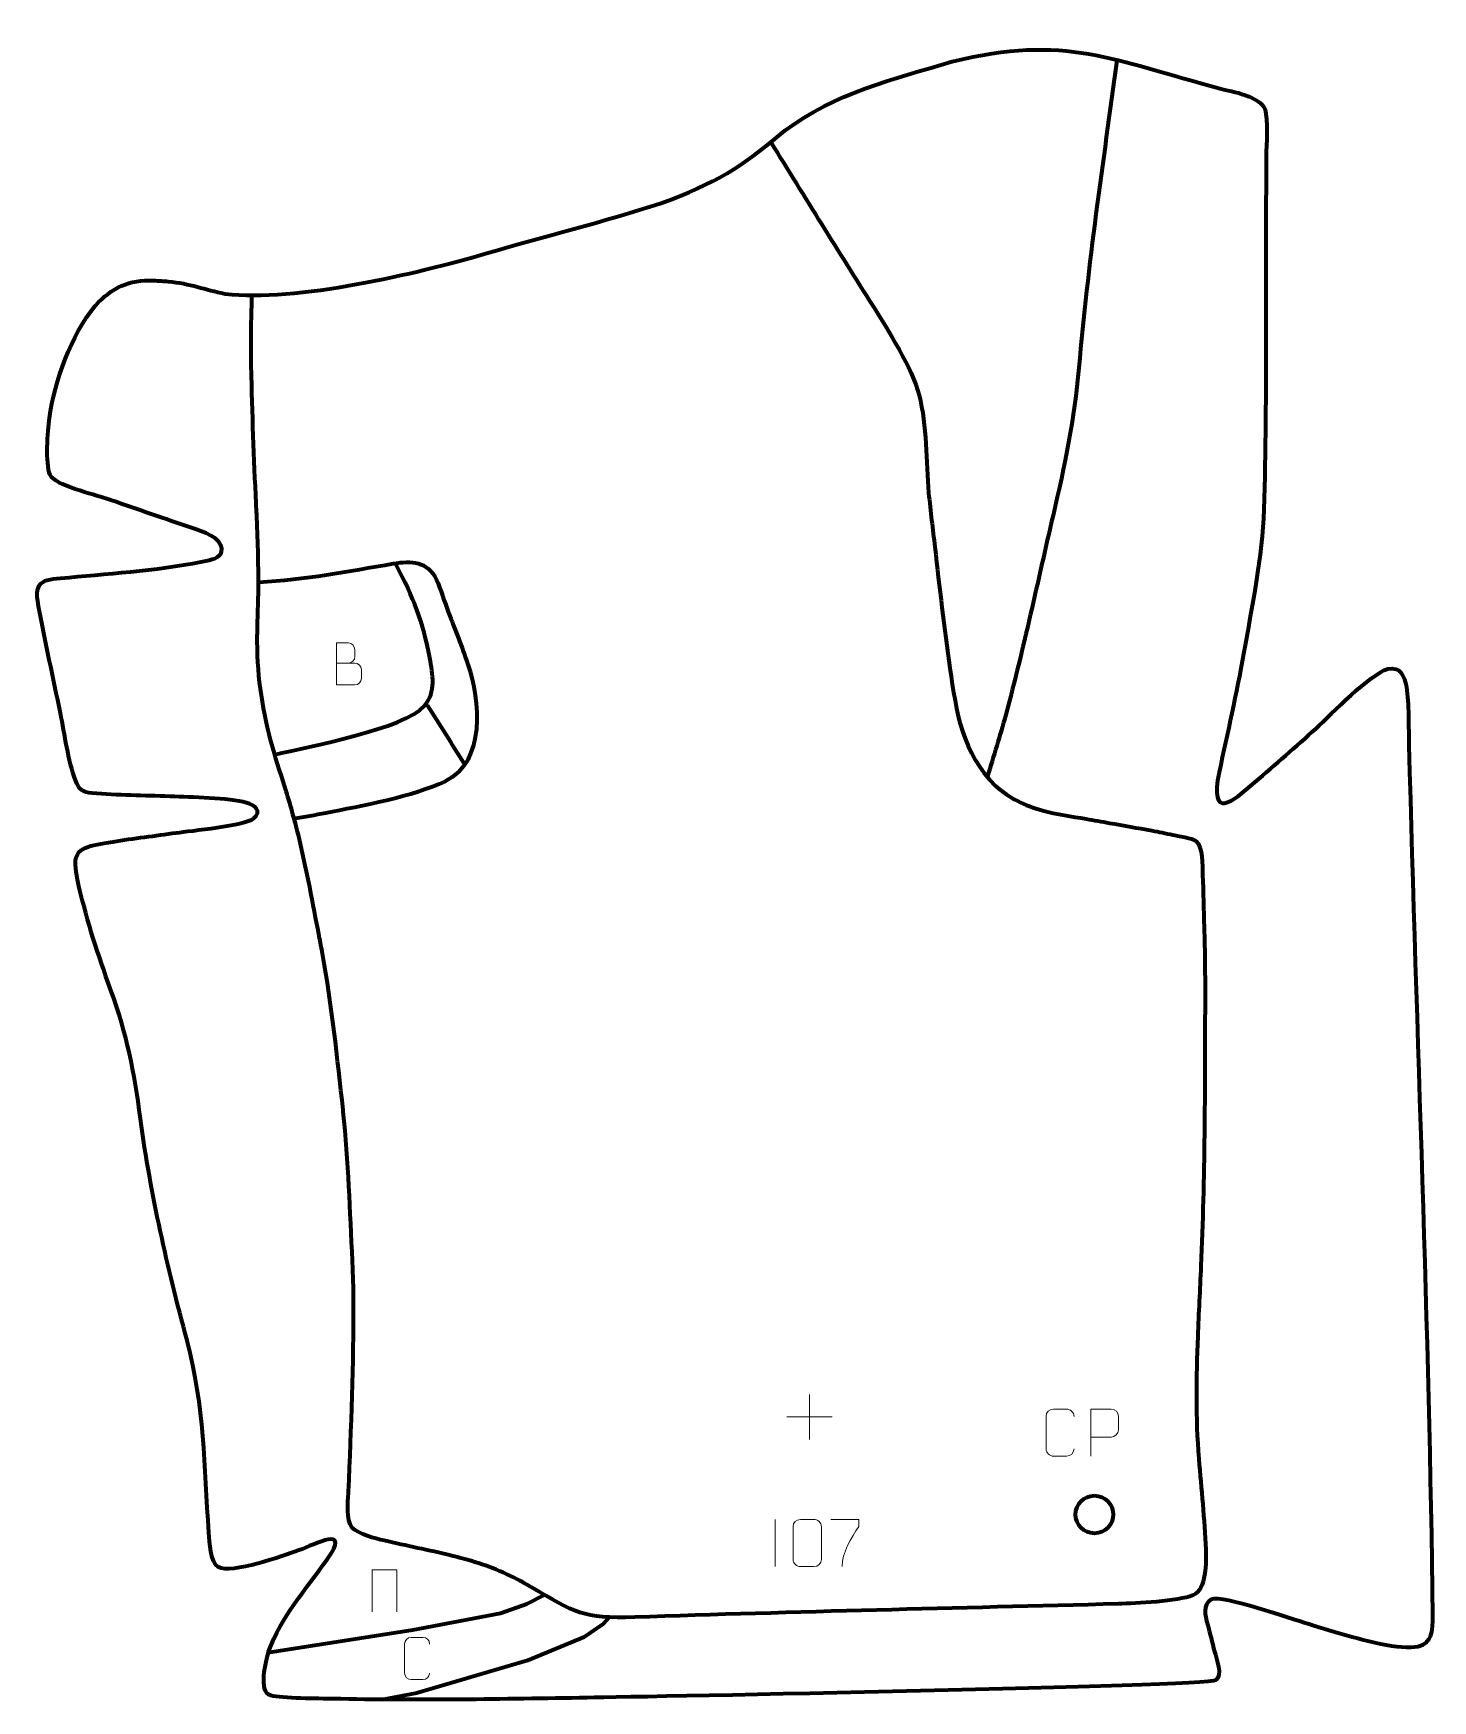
# Model space of a CAD drawing. Header units: millimetres. Extents: x 967 to 1710, y 137 to 1023.
import ezdxf

# ---------------------------------------------------------------- set-up
doc = ezdxf.new("R2010")
doc.units = ezdxf.units.MM
doc.header["$MEASUREMENT"] = 0
doc.layers.add('layer 1', color=7, linetype='Continuous', plot=False)
doc.layers.add('layer 2', color=7, linetype='Continuous')
doc.layers.add('layer 3', color=7, linetype='Continuous')

msp = doc.modelspace()

# ---------------------------------------------------------------- linework, layer by layer
at = {"layer": 'layer 1', "color": 250, "lineweight": 9}
msp.add_open_spline([(1361.1842, 233.4234), (1361.1842, 233.4234), (1361.1842, 208.4493), (1361.1842, 208.4493)], degree=3, dxfattribs=at)
for points, knots in [([(1374.6035, 233.4356), (1376.9696, 233.4356), (1379.3361, 233.4356), (1381.7026, 233.4356), (1381.7026, 233.4356), (1383.6831, 233.4712), (1385.7091, 231.9769), (1385.7362, 229.5348), (1385.7362, 229.5348), (1385.7358, 223.7774), (1385.7358, 218.0196), (1385.7362, 212.2614), (1385.7362, 212.2614), (1385.5941, 209.9338), (1383.8877, 208.4515), (1381.7026, 208.4407), (1381.7026, 208.4407), (1379.3302, 208.4411), (1376.9578, 208.4411), (1374.5858, 208.4407), (1374.5858, 208.4407), (1372.6273, 208.3351), (1370.6209, 210.223), (1370.6323, 212.244), (1370.6323, 212.244), (1370.6327, 218.0246), (1370.6327, 223.8049), (1370.6323, 229.5847), (1370.6323, 229.5847), (1370.6366, 231.7267), (1372.4137, 233.4492), (1374.6035, 233.4356)], [0, 0, 0, 0, 0.11111111, 0.11111111, 0.11111111, 0.11111111, 0.22222222, 0.22222222, 0.22222222, 0.22222222, 0.33333333, 0.33333333, 0.33333333, 0.33333333, 0.44444444, 0.44444444, 0.44444444, 0.44444444, 0.55555556, 0.55555556, 0.55555556, 0.55555556, 0.66666667, 0.66666667, 0.66666667, 0.66666667, 0.77777778, 0.77777778, 0.77777778, 0.77777778, 1, 1, 1, 1]), ([(1390.7762, 233.4156), (1390.7762, 233.4156), (1405.5923, 233.4156), (1405.5923, 233.4156), (1405.5923, 233.4156), (1405.592, 232.166), (1405.592, 230.9164), (1405.5923, 229.6666), (1405.5923, 229.6666), (1401.5979, 223.6695), (1396.6827, 215.8359), (1396.6827, 208.4571)], [0, 0, 0, 0, 0.25, 0.25, 0.25, 0.25, 0.5, 0.5, 0.5, 0.5, 1, 1, 1, 1])]:
    msp.add_open_spline(points, degree=3, knots=knots, dxfattribs=at)
at = {"layer": 'layer 2', "color": 142, "lineweight": 200}
msp.add_ellipse((1530.743, 236.0994), major_axis=(0, 10.0119), ratio=1, dxfattribs=at)
at = {"layer": 'layer 2', "color": 142, "lineweight": 158}
for points, knots in [([(1542.7066, 1008.868), (1535.3063, 954.472), (1527.2462, 900.2415), (1522.4832, 845.5235), (1522.4832, 845.5235), (1520.1333, 818.3976), (1514.968, 793.5363), (1508.8005, 767.1102), (1508.8005, 767.1102), (1500.5369, 731.7455), (1493.135, 696.2416), (1483.6882, 661.1557), (1483.6882, 661.1557), (1480.6941, 650.1162), (1477.1711, 639.2145), (1473.9607, 628.2344)], [0, 0, 0, 0, 0.2, 0.2, 0.2, 0.2, 0.4, 0.4, 0.4, 0.4, 0.6, 0.6, 0.6, 0.6, 1, 1, 1, 1]), ([(1359.0195, 965.111), (1376.9444, 936.1582), (1394.8437, 907.1917), (1412.9982, 878.3819), (1412.9982, 878.3819), (1421.0305, 865.6383), (1433.9612, 845.3145), (1437.6154, 831.0441), (1437.6154, 831.0441), (1441.8346, 814.5672), (1441.1945, 795.8457), (1442.6774, 778.8662), (1442.6774, 778.8662), (1443.6817, 769.3437), (1444.8792, 759.8397), (1445.9757, 750.3271), (1445.9757, 750.3271), (1448.4152, 728.8039), (1450.9823, 707.3133), (1454.0114, 685.8636), (1454.0114, 685.8636), (1457.3363, 662.4516), (1460.53, 640.818), (1478.2043, 623.3976), (1478.2043, 623.3976), (1485.5183, 616.7792), (1493.7533, 612.9472), (1503.1464, 610.2225), (1503.1464, 610.2225), (1510.7022, 608.2137), (1518.6626, 607.1339), (1526.3709, 605.7945), (1526.3709, 605.7945), (1530.5178, 605.0475), (1534.6689, 604.3231), (1538.8191, 603.5947), (1538.8191, 603.5947), (1546.3024, 602.2768), (1553.7808, 600.9692), (1561.2459, 599.5486), (1561.2459, 599.5486), (1564.97, 598.8368), (1568.6881, 598.1059), (1572.4045, 597.3547), (1572.4045, 597.3547), (1574.4544, 596.9389), (1583.2084, 595.3891), (1584.6318, 594.1751), (1584.6318, 594.1751), (1588.501, 590.8754), (1588.0229, 581.0432), (1588.2462, 576.0548), (1588.2462, 576.0548), (1588.6618, 566.7733), (1588.7901, 557.4806), (1589.0559, 548.194), (1589.0559, 548.194), (1589.4575, 535.2141), (1589.5793, 522.2413), (1589.5459, 509.256), (1589.5459, 509.256), (1589.5459, 509.256), (1589.5434, 508.2878), (1589.5434, 508.2878), (1589.5434, 508.2878), (1589.4082, 461.2833), (1589.4863, 415.0737), (1587.3479, 368.0643), (1587.3479, 368.0643), (1586.7822, 355.6271), (1586.1657, 343.1932), (1585.6449, 330.7538), (1585.6449, 330.7538), (1584.7418, 308.8689), (1584.4801, 287.6339), (1586.219, 265.7637), (1586.219, 265.7637), (1587.5235, 249.6778), (1589.2036, 233.6733), (1589.9144, 217.5393), (1589.9144, 217.5393), (1590.1863, 211.1541), (1590.349, 196.1111), (1583.1949, 193.17), (1583.1949, 193.17), (1575.1796, 189.8748), (1552.9345, 188.9123), (1543.5037, 188.5816), (1543.5037, 188.5816), (1457.8542, 186.3551), (1372.1926, 184.3611), (1286.5607, 181.5295), (1286.5607, 181.5295), (1258.6737, 180.6045), (1254.8906, 183.8897), (1231.5696, 197.4453), (1231.5696, 197.4453), (1231.5696, 197.4453), (1230.7579, 197.9171), (1230.7579, 197.9171), (1230.7579, 197.9171), (1228.5721, 199.1733), (1226.3893, 200.3921), (1224.1683, 201.5854), (1224.1683, 201.5854), (1213.8971, 206.9449), (1204.6978, 210.1527), (1193.5081, 213.128), (1193.5081, 213.128), (1191.9516, 213.5321), (1190.3946, 213.918), (1188.8328, 214.3008), (1188.8328, 214.3008), (1177.0853, 217.1533), (1165.2027, 219.4307), (1153.4316, 222.205), (1153.4316, 222.205), (1148.5801, 223.3818), (1140.0284, 225.4804), (1136.4906, 229.084), (1136.4906, 229.084), (1133.0092, 233.809), (1134.1459, 241.9311), (1134.4711, 247.4947), (1134.4711, 247.4947), (1134.4711, 247.4947), (1134.5137, 248.3321), (1134.5137, 248.3321), (1134.5137, 248.3321), (1135.9138, 282.2068), (1137.3055, 316.0586), (1137.1601, 349.971), (1137.1601, 349.971), (1137.098, 356.6349), (1136.9369, 363.2975), (1136.6249, 369.9546), (1136.6249, 369.9546), (1136.6249, 369.9546), (1136.5802, 370.9061), (1136.5802, 370.9061), (1136.5802, 370.9061), (1135.3077, 397.3805), (1134.4356, 423.6629), (1131.6901, 450.0549), (1131.6901, 450.0549), (1131.6901, 450.0549), (1131.5901, 451.0068), (1131.5901, 451.0068), (1131.5901, 451.0068), (1128.5636, 478.8686), (1125.5764, 506.5719), (1120.6414, 534.1831), (1120.6414, 534.1831), (1120.0686, 537.2861), (1119.4816, 540.3861), (1118.8893, 543.4854), (1118.8893, 543.4854), (1115.5407, 560.956), (1112.3578, 578.3762), (1108.2237, 595.6889), (1108.2237, 595.6889), (1106.171, 604.0556), (1103.9041, 612.2907), (1101.3335, 620.5136), (1101.3335, 620.5136), (1098.9101, 628.177), (1096.4279, 635.7699), (1094.2537, 643.5129), (1094.2537, 643.5129), (1088.8575, 663.2424), (1086.1616, 679.6121), (1085.9902, 700.1352), (1085.9902, 700.1352), (1085.994, 701.5252), (1086.0116, 702.9119), (1086.0331, 704.3016), (1086.0331, 704.3016), (1086.1972, 712.4943), (1086.5405, 720.6689), (1086.62, 728.8664), (1086.62, 728.8664), (1086.6817, 741.8556), (1086.2774, 754.9471), (1085.6801, 767.9235), (1085.6801, 767.9235), (1085.6801, 767.9235), (1085.6364, 768.8712), (1085.6364, 768.8712), (1085.6364, 768.8712), (1084.4448, 792.9465), (1083.474, 817.0185), (1082.9121, 841.1174), (1082.9121, 841.1174), (1082.6515, 852.8679), (1082.6124, 864.5614), (1082.9814, 876.3109), (1082.9814, 876.3109), (1083.0623, 878.7922), (1083.1345, 881.2704), (1083.1888, 883.7523), (1083.1888, 883.7523), (1083.1888, 883.7523), (1083.193, 883.9432), (1083.193, 883.9432)], [0, 0, 0, 0, 0.01923077, 0.01923077, 0.01923077, 0.01923077, 0.03846154, 0.03846154, 0.03846154, 0.03846154, 0.05769231, 0.05769231, 0.05769231, 0.05769231, 0.07692308, 0.07692308, 0.07692308, 0.07692308, 0.09615385, 0.09615385, 0.09615385, 0.09615385, 0.11538462, 0.11538462, 0.11538462, 0.11538462, 0.13461538, 0.13461538, 0.13461538, 0.13461538, 0.15384615, 0.15384615, 0.15384615, 0.15384615, 0.17307692, 0.17307692, 0.17307692, 0.17307692, 0.19230769, 0.19230769, 0.19230769, 0.19230769, 0.21153846, 0.21153846, 0.21153846, 0.21153846, 0.23076923, 0.23076923, 0.23076923, 0.23076923, 0.25, 0.25, 0.25, 0.25, 0.26923077, 0.26923077, 0.26923077, 0.26923077, 0.28846154, 0.28846154, 0.28846154, 0.28846154, 0.30769231, 0.30769231, 0.30769231, 0.30769231, 0.32692308, 0.32692308, 0.32692308, 0.32692308, 0.34615385, 0.34615385, 0.34615385, 0.34615385, 0.36538462, 0.36538462, 0.36538462, 0.36538462, 0.38461538, 0.38461538, 0.38461538, 0.38461538, 0.40384615, 0.40384615, 0.40384615, 0.40384615, 0.42307692, 0.42307692, 0.42307692, 0.42307692, 0.44230769, 0.44230769, 0.44230769, 0.44230769, 0.46153846, 0.46153846, 0.46153846, 0.46153846, 0.48076923, 0.48076923, 0.48076923, 0.48076923, 0.5, 0.5, 0.5, 0.5, 0.51923077, 0.51923077, 0.51923077, 0.51923077, 0.53846154, 0.53846154, 0.53846154, 0.53846154, 0.55769231, 0.55769231, 0.55769231, 0.55769231, 0.57692308, 0.57692308, 0.57692308, 0.57692308, 0.59615385, 0.59615385, 0.59615385, 0.59615385, 0.61538462, 0.61538462, 0.61538462, 0.61538462, 0.63461538, 0.63461538, 0.63461538, 0.63461538, 0.65384615, 0.65384615, 0.65384615, 0.65384615, 0.67307692, 0.67307692, 0.67307692, 0.67307692, 0.69230769, 0.69230769, 0.69230769, 0.69230769, 0.71153846, 0.71153846, 0.71153846, 0.71153846, 0.73076923, 0.73076923, 0.73076923, 0.73076923, 0.75, 0.75, 0.75, 0.75, 0.76923077, 0.76923077, 0.76923077, 0.76923077, 0.78846154, 0.78846154, 0.78846154, 0.78846154, 0.80769231, 0.80769231, 0.80769231, 0.80769231, 0.82692308, 0.82692308, 0.82692308, 0.82692308, 0.84615385, 0.84615385, 0.84615385, 0.84615385, 0.86538462, 0.86538462, 0.86538462, 0.86538462, 0.88461538, 0.88461538, 0.88461538, 0.88461538, 0.90384615, 0.90384615, 0.90384615, 0.90384615, 0.92307692, 0.92307692, 0.92307692, 0.92307692, 0.94230769, 0.94230769, 0.94230769, 0.94230769, 0.96153846, 0.96153846, 0.96153846, 0.96153846, 1, 1, 1, 1]), ([(1086.7939, 731.6577), (1111.8431, 733.0076), (1133.7392, 737.3196), (1158.25, 741.4533), (1158.25, 741.4533), (1167.9439, 743.0882), (1176.5968, 742.8679), (1181.1752, 732.8691), (1181.1752, 732.8691), (1183.6038, 727.5654), (1185.3859, 721.3806), (1187.4642, 715.8534), (1187.4642, 715.8534), (1191.0368, 706.5186), (1194.7005, 697.3087), (1197.9094, 687.833), (1197.9094, 687.833), (1204.1897, 668.6796), (1207.6643, 636.421), (1185.7569, 625.7176), (1185.7569, 625.7176), (1169.3888, 617.7206), (1140.7702, 612.4332), (1122.3879, 608.8462), (1122.3879, 608.8462), (1116.7683, 607.7446), (1111.1221, 606.7638), (1105.4865, 605.7461)], [0, 0, 0, 0, 0.125, 0.125, 0.125, 0.125, 0.25, 0.25, 0.25, 0.25, 0.375, 0.375, 0.375, 0.375, 0.5, 0.5, 0.5, 0.5, 0.625, 0.625, 0.625, 0.625, 0.75, 0.75, 0.75, 0.75, 1, 1, 1, 1]), ([(1095.5199, 640.0064), (1112.6952, 644.1517), (1164.4611, 653.6723), (1174.8096, 665.8079), (1174.8096, 665.8079), (1181.1558, 673.2501), (1179.2231, 682.5399), (1177.6629, 691.3009), (1177.6629, 691.3009), (1173.9822, 710.8773), (1168.9615, 723.2813), (1159.7605, 740.8046)], [0, 0, 0, 0, 0.25, 0.25, 0.25, 0.25, 0.5, 0.5, 0.5, 0.5, 1, 1, 1, 1]), ([(1176.2236, 666.2967), (1182.8074, 655.8588), (1189.3912, 645.4209), (1195.9749, 634.9829), (1195.9749, 634.9829), (1195.9749, 634.9829), (1196.2271, 634.5832), (1196.2271, 634.5832)], [0, 0, 0, 0, 0.33333333, 0.33333333, 0.33333333, 0.33333333, 1, 1, 1, 1]), ([(1091.6478, 162.7122), (1091.6478, 162.7122), (1168.5852, 174.8203), (1168.5852, 174.8203), (1168.5852, 174.8203), (1168.5852, 174.8203), (1215.2073, 183.6503), (1215.2073, 183.6503), (1215.2073, 183.6503), (1215.2073, 183.6503), (1229.1586, 188.595), (1229.1586, 188.595), (1229.1586, 188.595), (1229.1586, 188.595), (1238.5898, 193.4364), (1238.5898, 193.4364)], [0, 0, 0, 0, 0.2, 0.2, 0.2, 0.2, 0.4, 0.4, 0.4, 0.4, 0.6, 0.6, 0.6, 0.6, 1, 1, 1, 1]), ([(1152.2399, 137.7629), (1152.2399, 137.7629), (1170.8352, 141.2663), (1170.8352, 141.2663), (1170.8352, 141.2663), (1170.8352, 141.2663), (1229.8193, 158.7495), (1229.8193, 158.7495), (1229.8193, 158.7495), (1229.8193, 158.7495), (1259.6645, 171.1115), (1259.6645, 171.1115), (1259.6645, 171.1115), (1259.6645, 171.1115), (1269.819, 177.9104), (1269.819, 177.9104), (1269.819, 177.9104), (1269.819, 177.9104), (1273.1724, 181.7404), (1273.1724, 181.7404)], [0, 0, 0, 0, 0.16666667, 0.16666667, 0.16666667, 0.16666667, 0.33333333, 0.33333333, 0.33333333, 0.33333333, 0.5, 0.5, 0.5, 0.5, 0.66666667, 0.66666667, 0.66666667, 0.66666667, 1, 1, 1, 1])]:
    msp.add_open_spline(points, degree=3, knots=knots, dxfattribs=at)
at = {"layer": 'layer 3', "color": 242, "lineweight": 158}
msp.add_open_spline([(1590.8582, 177.8673), (1589.5954, 182.6431), (1587.9581, 187.7875), (1592.7742, 190.9409), (1592.7742, 190.9409), (1599.1168, 193.4905), (1635.4762, 180.5711), (1644.1024, 177.9431), (1644.1024, 177.9431), (1658.6715, 173.6321), (1676.6053, 167.7217), (1691.4268, 165.7976), (1691.4268, 165.7976), (1706.644, 164.0367), (1710.4101, 167.2072), (1710.4705, 182.0319), (1710.4705, 182.0319), (1708.4687, 336.4138), (1701.911, 490.6899), (1697.8411, 645.0221), (1697.8411, 645.0221), (1697.6011, 654.3824), (1697.9649, 667.0562), (1696.5004, 675.9399), (1696.5004, 675.9399), (1695.463, 681.7207), (1693.414, 686.9281), (1686.5854, 685.4702), (1686.5854, 685.4702), (1677.6101, 682.9535), (1656.4167, 661.2314), (1648.5222, 653.8888), (1648.5222, 653.8888), (1637.7667, 643.9231), (1627.1102, 634.8979), (1616.0804, 625.3181), (1616.0804, 625.3181), (1603.5848, 614.4651), (1591.9795, 604.6905), (1596.9983, 630.6537), (1596.9983, 630.6537), (1601.5538, 651.6217), (1606.1807, 672.4109), (1609.9927, 693.5413), (1609.9927, 693.5413), (1614.3669, 718.1035), (1620.0252, 745.3837), (1620.8006, 770.1841), (1620.8006, 770.1841), (1622.559, 832.5943), (1621.5826, 895.2792), (1622.0424, 957.7328), (1622.0424, 957.7328), (1622.0944, 964.1091), (1623.0112, 977.4002), (1621.4037, 982.7535), (1621.4037, 982.7535), (1618.9017, 989.8286), (1603.9864, 992.3319), (1597.436, 993.9696), (1597.436, 993.9696), (1540.8488, 1008.8729), (1515.3673, 1023.2655), (1455.1927, 1008.2159), (1455.1927, 1008.2159), (1424.0062, 999.1025), (1392.8667, 991.4465), (1366.3395, 971.6561), (1366.3395, 971.6561), (1342.5262, 951.5789), (1329.9089, 943.8109), (1300.5481, 933.0316), (1300.5481, 933.0316), (1270.1223, 923.1327), (1238.7668, 915.4354), (1208.0311, 906.4443), (1208.0311, 906.4443), (1171.2297, 895.5728), (1106.1363, 880.3776), (1068.8511, 884.875), (1068.8511, 884.875), (1058.0339, 887.0404), (1050.2893, 890.3145), (1038.7263, 891.4192), (1038.7263, 891.4192), (1036.1477, 891.6056), (1033.5574, 891.8176), (1030.9746, 891.9172), (1030.9746, 891.9172), (1018.0416, 892.4164), (1008.437, 888.2256), (999.9338, 878.4102), (999.9338, 878.4102), (986.8399, 862.7792), (978.5232, 838.6928), (975.5627, 818.6953), (975.5627, 818.6953), (974.6028, 811.8529), (973.4278, 794.743), (975.8959, 788.6696), (975.8959, 788.6696), (978.1608, 783.0958), (999.4893, 778.1661), (1005.5981, 776.0639), (1005.5981, 776.0639), (1019.8538, 771.1579), (1034.1409, 766.2589), (1048.3694, 761.2802), (1048.3694, 761.2802), (1053.4364, 759.5057), (1065.0266, 756.5746), (1066.719, 751.2166), (1066.719, 751.2166), (1068.3659, 746.0021), (1064.7296, 744.359), (1060.4464, 743.3037), (1060.4464, 743.3037), (1037.2878, 738.1194), (1009.8482, 736.4594), (986.0334, 734.1017), (986.0334, 734.1017), (973.0039, 732.7694), (967.0275, 733.9561), (969.7308, 718.7921), (969.7308, 718.7921), (973.4197, 699.8056), (977.5507, 680.891), (981.4464, 661.9445), (981.4464, 661.9445), (983.6966, 650.976), (985.4794, 636.5506), (989.3674, 626.431), (989.3674, 626.431), (991.6714, 620.8934), (992.9668, 620.013), (998.3116, 619.4773), (998.3116, 619.4773), (1011.5747, 618.148), (1026.0358, 618.2686), (1039.4629, 617.7561), (1039.4629, 617.7561), (1039.4629, 617.7561), (1040.1319, 617.728), (1040.1319, 617.728), (1040.1319, 617.728), (1050.59, 617.29), (1070.9527, 616.973), (1080.3275, 614.3789), (1080.3275, 614.3789), (1084.5663, 613.2061), (1088.78, 609.8048), (1084.152, 606.0885), (1084.152, 606.0885), (1079.2596, 602.16), (1050.7188, 599.4949), (1042.8862, 598.4149), (1042.8862, 598.4149), (1031.7825, 596.8287), (1020.2586, 595.4515), (1009.2486, 593.6581), (1009.2486, 593.6581), (989.7805, 590.487), (986.7194, 589.768), (991.2671, 570.0017), (991.2671, 570.0017), (995.8636, 550.4361), (1001.2898, 533.9716), (1008.0926, 515.1337), (1008.0926, 515.1337), (1016.9908, 490.3824), (1020.4483, 472.2123), (1023.9471, 446.3439), (1023.9471, 446.3439), (1029.4635, 405.5571), (1038.1216, 368.2813), (1048.68, 328.5973), (1048.68, 328.5973), (1058.1716, 292.7819), (1057.6879, 262.632), (1060.2866, 226.4057), (1060.2866, 226.4057), (1060.7574, 221.3609), (1060.8529, 211.026), (1065.3331, 208.1767), (1065.3331, 208.1767), (1071.9037, 203.9979), (1100.2405, 214.3591), (1108.0433, 217.0674), (1108.0433, 217.0674), (1116.7572, 220.1687), (1136.1525, 230.8526), (1123.182, 212.2659), (1123.182, 212.2659), (1112.0131, 196.3479), (1098.594, 181.8994), (1091.9719, 163.2338), (1091.9719, 163.2338), (1090.6646, 158.5011), (1086.3636, 141.6907), (1093.1444, 139.8839), (1093.1444, 139.8839), (1099.1988, 138.2708), (1118.8549, 138.2702), (1126.1847, 138.1438), (1126.1847, 138.1438), (1170.9327, 137.1647), (1216.5642, 137.9752), (1261.3336, 138.7), (1261.3336, 138.7), (1292.639, 139.208), (1590.595, 144.7571), (1595.3214, 147.9982), (1595.3214, 147.9982), (1599.1119, 150.5975), (1595.5299, 159.4876), (1594.5629, 163.2745), (1594.5629, 163.2745), (1593.32, 168.142), (1592.1338, 173.0026), (1590.8582, 177.8673)], degree=3, knots=[0, 0, 0, 0, 0.01785714, 0.01785714, 0.01785714, 0.01785714, 0.03571429, 0.03571429, 0.03571429, 0.03571429, 0.05357143, 0.05357143, 0.05357143, 0.05357143, 0.07142857, 0.07142857, 0.07142857, 0.07142857, 0.08928571, 0.08928571, 0.08928571, 0.08928571, 0.10714286, 0.10714286, 0.10714286, 0.10714286, 0.125, 0.125, 0.125, 0.125, 0.14285714, 0.14285714, 0.14285714, 0.14285714, 0.16071429, 0.16071429, 0.16071429, 0.16071429, 0.17857143, 0.17857143, 0.17857143, 0.17857143, 0.19642857, 0.19642857, 0.19642857, 0.19642857, 0.21428571, 0.21428571, 0.21428571, 0.21428571, 0.23214286, 0.23214286, 0.23214286, 0.23214286, 0.25, 0.25, 0.25, 0.25, 0.26785714, 0.26785714, 0.26785714, 0.26785714, 0.28571429, 0.28571429, 0.28571429, 0.28571429, 0.30357143, 0.30357143, 0.30357143, 0.30357143, 0.32142857, 0.32142857, 0.32142857, 0.32142857, 0.33928571, 0.33928571, 0.33928571, 0.33928571, 0.35714286, 0.35714286, 0.35714286, 0.35714286, 0.375, 0.375, 0.375, 0.375, 0.39285714, 0.39285714, 0.39285714, 0.39285714, 0.41071429, 0.41071429, 0.41071429, 0.41071429, 0.42857143, 0.42857143, 0.42857143, 0.42857143, 0.44642857, 0.44642857, 0.44642857, 0.44642857, 0.46428571, 0.46428571, 0.46428571, 0.46428571, 0.48214286, 0.48214286, 0.48214286, 0.48214286, 0.5, 0.5, 0.5, 0.5, 0.51785714, 0.51785714, 0.51785714, 0.51785714, 0.53571429, 0.53571429, 0.53571429, 0.53571429, 0.55357143, 0.55357143, 0.55357143, 0.55357143, 0.57142857, 0.57142857, 0.57142857, 0.57142857, 0.58928571, 0.58928571, 0.58928571, 0.58928571, 0.60714286, 0.60714286, 0.60714286, 0.60714286, 0.625, 0.625, 0.625, 0.625, 0.64285714, 0.64285714, 0.64285714, 0.64285714, 0.66071429, 0.66071429, 0.66071429, 0.66071429, 0.67857143, 0.67857143, 0.67857143, 0.67857143, 0.69642857, 0.69642857, 0.69642857, 0.69642857, 0.71428571, 0.71428571, 0.71428571, 0.71428571, 0.73214286, 0.73214286, 0.73214286, 0.73214286, 0.75, 0.75, 0.75, 0.75, 0.76785714, 0.76785714, 0.76785714, 0.76785714, 0.78571429, 0.78571429, 0.78571429, 0.78571429, 0.80357143, 0.80357143, 0.80357143, 0.80357143, 0.82142857, 0.82142857, 0.82142857, 0.82142857, 0.83928571, 0.83928571, 0.83928571, 0.83928571, 0.85714286, 0.85714286, 0.85714286, 0.85714286, 0.875, 0.875, 0.875, 0.875, 0.89285714, 0.89285714, 0.89285714, 0.89285714, 0.91071429, 0.91071429, 0.91071429, 0.91071429, 0.92857143, 0.92857143, 0.92857143, 0.92857143, 0.94642857, 0.94642857, 0.94642857, 0.94642857, 0.96428571, 0.96428571, 0.96428571, 0.96428571, 1, 1, 1, 1], dxfattribs=at)
at = {"layer": 'layer 3', "color": 250, "lineweight": 9}
for points, knots in [([(1128.0601, 688.5627), (1131.3191, 688.5631), (1134.5785, 688.5631), (1137.8382, 688.5627), (1137.8382, 688.5627), (1139.6075, 688.5472), (1141.3304, 686.9922), (1141.3304, 685.1564), (1141.3304, 685.1564), (1141.3301, 684.1456), (1141.3301, 681.4143), (1141.3304, 680.4032), (1141.3304, 680.4032), (1141.3463, 678.7391), (1139.965, 676.9353), (1137.8856, 676.9505), (1137.8856, 676.9505), (1134.6256, 676.9508), (1131.3659, 676.9508), (1128.1066, 676.9505), (1128.1066, 676.9505), (1128.1066, 684.4009), (1128.1066, 691.851), (1128.1066, 699.3008), (1128.1066, 699.3008), (1130.2327, 699.3008), (1132.3591, 699.3008), (1134.4856, 699.3008), (1134.4856, 699.3008), (1135.9911, 699.3166), (1137.8691, 697.6054), (1137.885, 695.8477), (1137.885, 695.8477), (1137.8846, 693.9971), (1137.8846, 693.8664), (1137.885, 692.0155), (1137.885, 692.0155), (1137.9004, 690.1649), (1136.2395, 688.5472), (1134.4391, 688.5627)], [0, 0, 0, 0, 0.09090909, 0.09090909, 0.09090909, 0.09090909, 0.18181818, 0.18181818, 0.18181818, 0.18181818, 0.27272727, 0.27272727, 0.27272727, 0.27272727, 0.36363636, 0.36363636, 0.36363636, 0.36363636, 0.45454545, 0.45454545, 0.45454545, 0.45454545, 0.54545455, 0.54545455, 0.54545455, 0.54545455, 0.63636364, 0.63636364, 0.63636364, 0.63636364, 0.72727273, 0.72727273, 0.72727273, 0.72727273, 0.81818182, 0.81818182, 0.81818182, 0.81818182, 1, 1, 1, 1]), ([(1519.9262, 270.9267), (1519.7864, 268.6033), (1518.1092, 267.1237), (1515.9615, 267.1129), (1515.9615, 267.1129), (1513.6296, 267.1133), (1511.2977, 267.1133), (1508.9662, 267.1129), (1508.9662, 267.1129), (1507.0412, 267.0075), (1505.0691, 268.892), (1505.0803, 270.9093), (1505.0803, 270.9093), (1505.0807, 276.6794), (1505.0807, 282.4491), (1505.0803, 288.2184), (1505.0803, 288.2184), (1505.0845, 290.3565), (1506.8312, 292.0757), (1508.9836, 292.0622), (1508.9836, 292.0622), (1511.3093, 292.0622), (1513.6354, 292.0622), (1515.9615, 292.0622), (1515.9615, 292.0622), (1517.9081, 292.0977), (1519.8995, 290.6062), (1519.9262, 288.1686)], [0, 0, 0, 0, 0.125, 0.125, 0.125, 0.125, 0.25, 0.25, 0.25, 0.25, 0.375, 0.375, 0.375, 0.375, 0.5, 0.5, 0.5, 0.5, 0.625, 0.625, 0.625, 0.625, 0.75, 0.75, 0.75, 0.75, 1, 1, 1, 1]), ([(1528.8772, 267.1085), (1528.8772, 267.1085), (1528.8772, 292.0621), (1528.8772, 292.0621), (1528.8772, 292.0621), (1532.4722, 292.0621), (1536.0675, 292.0621), (1539.6629, 292.0621), (1539.6629, 292.0621), (1541.9881, 292.0242), (1543.5455, 290.5341), (1543.5413, 288.168), (1543.5413, 288.168), (1543.5409, 286.1323), (1543.5409, 283.073), (1543.5413, 281.037), (1543.5413, 281.037), (1543.5348, 279.1616), (1541.7226, 277.2197), (1539.713, 277.2006), (1539.713, 277.2006), (1539.713, 277.2006), (1528.8772, 277.2006), (1528.8772, 277.2006)], [0, 0, 0, 0, 0.14285714, 0.14285714, 0.14285714, 0.14285714, 0.28571429, 0.28571429, 0.28571429, 0.28571429, 0.42857143, 0.42857143, 0.42857143, 0.42857143, 0.57142857, 0.57142857, 0.57142857, 0.57142857, 0.71428571, 0.71428571, 0.71428571, 0.71428571, 1, 1, 1, 1]), ([(1146.9667, 184.3607), (1146.9667, 184.3607), (1146.9667, 206.711), (1146.9667, 206.711), (1146.9667, 206.711), (1146.9667, 206.711), (1160.085, 206.711), (1160.085, 206.711), (1160.085, 206.711), (1160.085, 206.711), (1160.085, 184.3607), (1160.085, 184.3607)], [0, 0, 0, 0, 0.25, 0.25, 0.25, 0.25, 0.5, 0.5, 0.5, 0.5, 1, 1, 1, 1]), ([(1177.5559, 151.7969), (1177.4307, 149.7159), (1175.9285, 148.3907), (1174.0048, 148.381), (1174.0048, 148.381), (1171.9162, 148.3813), (1169.8276, 148.3813), (1167.7393, 148.381), (1167.7393, 148.381), (1166.0151, 148.2866), (1164.2487, 149.9745), (1164.2587, 151.7813), (1164.2587, 151.7813), (1164.2591, 156.9495), (1164.2591, 162.1172), (1164.2587, 167.2846), (1164.2587, 167.2846), (1164.2625, 169.1997), (1165.827, 170.7396), (1167.7549, 170.7275), (1167.7549, 170.7275), (1169.8379, 170.7275), (1171.9214, 170.7275), (1174.0048, 170.7275), (1174.0048, 170.7275), (1175.7483, 170.7593), (1177.532, 169.4234), (1177.5559, 167.24)], [0, 0, 0, 0, 0.125, 0.125, 0.125, 0.125, 0.25, 0.25, 0.25, 0.25, 0.375, 0.375, 0.375, 0.375, 0.5, 0.5, 0.5, 0.5, 0.625, 0.625, 0.625, 0.625, 0.75, 0.75, 0.75, 0.75, 1, 1, 1, 1])]:
    msp.add_open_spline(points, degree=3, knots=knots, dxfattribs=at)
for points in [[(1379.3992, 299.9473), (1379.3992, 299.9473), (1379.3992, 275.9694), (1379.3992, 275.9694)], [(1367.4103, 287.9583), (1367.4103, 287.9583), (1391.3882, 287.9583), (1391.3882, 287.9583)]]:
    msp.add_open_spline(points, degree=3, dxfattribs=at)

doc.saveas('drawing.dxf')
